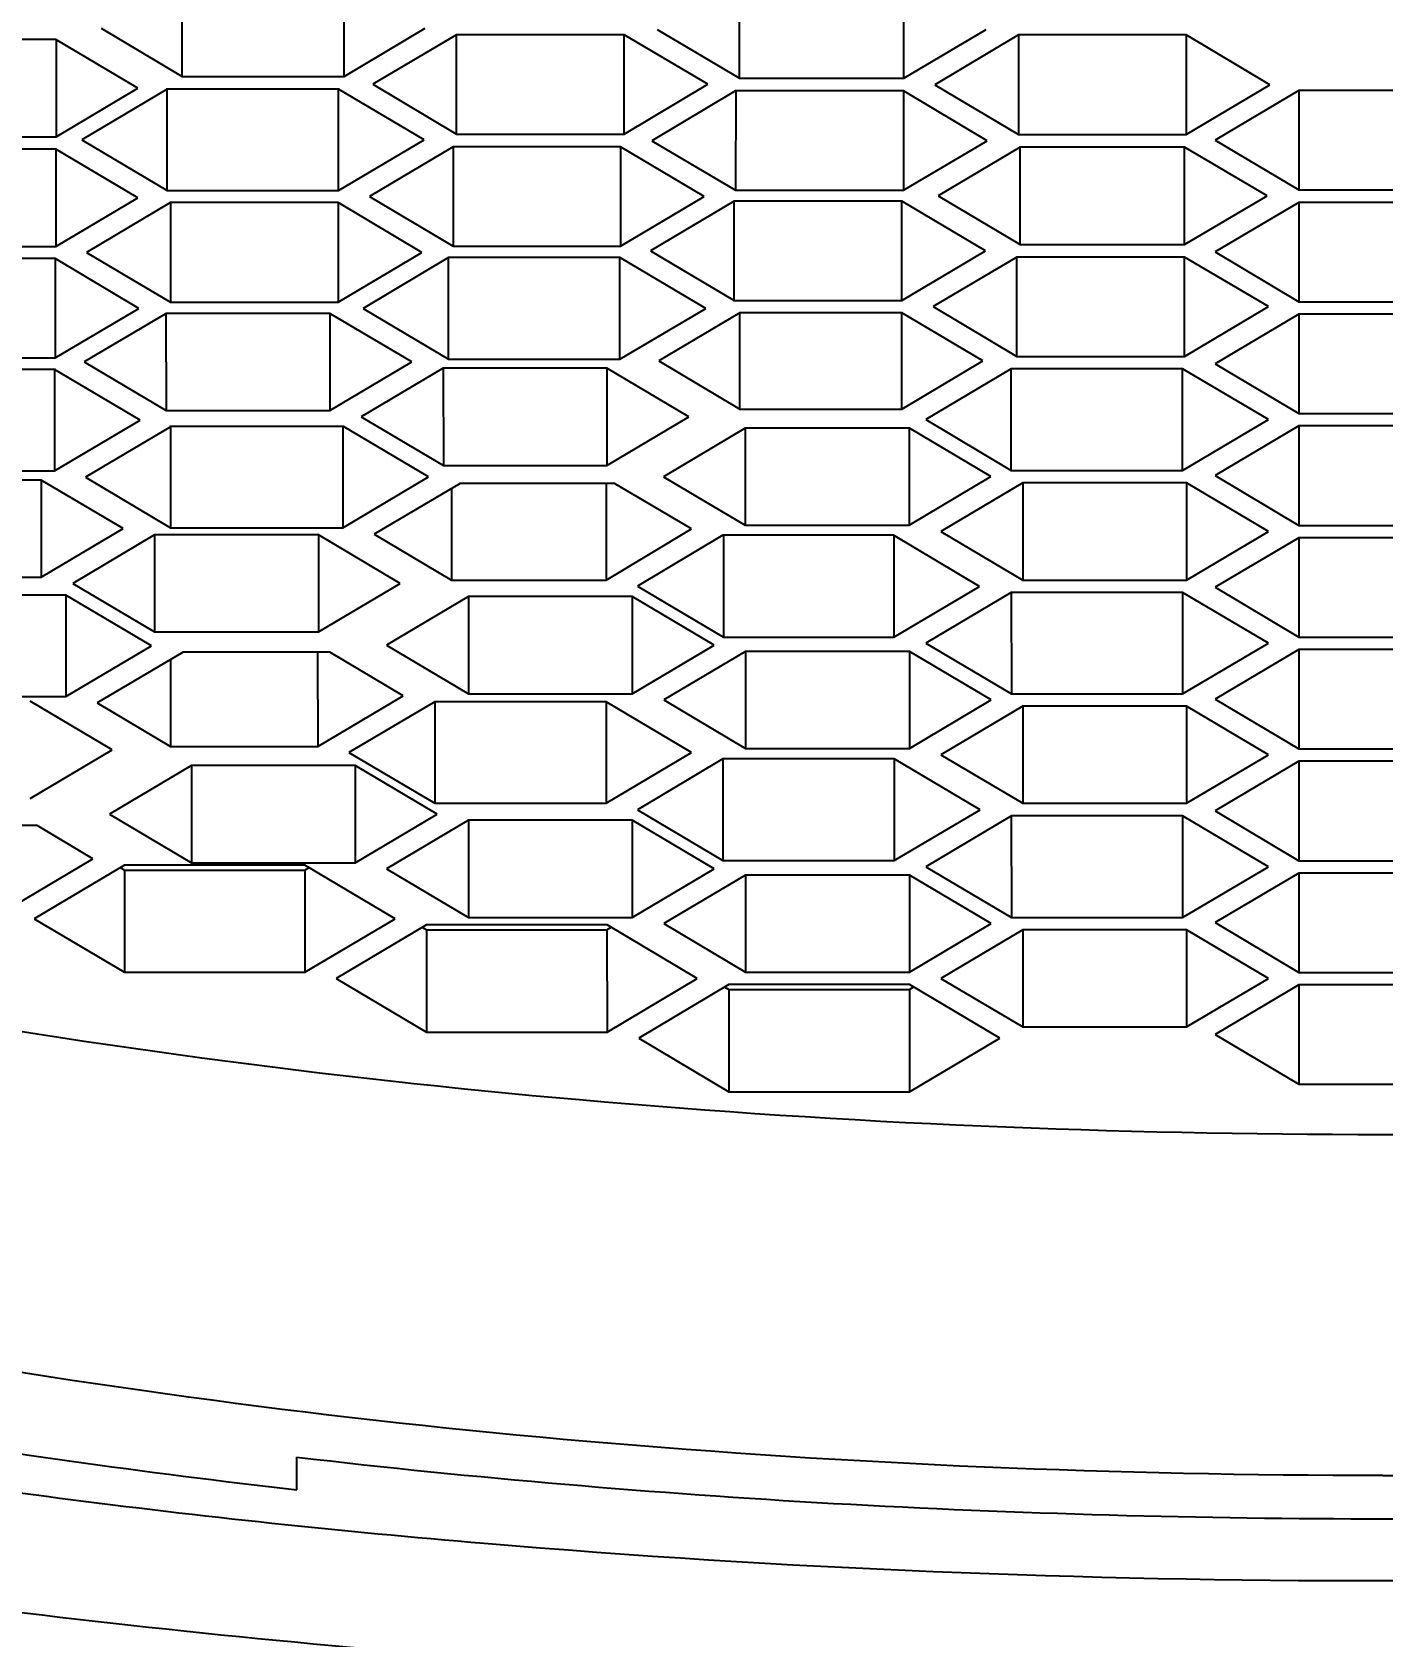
# Model space of a CAD drawing. Header units: millimetres. Extents: x 3495 to 4455, y 26793 to 27144.
# Drawn here: x 4349.361 to 4353.075, y 27038.326 to 27042.739 of the extents above; entities that cross this region are included whole.
import ezdxf

# ---------------------------------------------------------------- set-up
doc = ezdxf.new("R2010")
doc.units = ezdxf.units.MM
doc.styles.get("Standard").update_dxf_attribs({"font": ''})
doc.styles.get('Standard').set_extended_font_data('SimSun')
doc.dimstyles.new('副本 ISO-25-2bei', dxfattribs={"dimscale": 1.7, "dimtxt": 5, "dimasz": 5, "dimexe": 0.5, "dimexo": 0.625, "dimgap": 1, "dimtad": 1, "dimlfac": 0.0393, "dimdsep": 46, "dimtxsty": 'Standard', "dimcen": 2.5, "dimclrd": 1, "dimclre": 1, "dimclrt": 3, "dimadec": 0, "dimazin": 0, "dimtfac": 1, "dimtmove": 0, "dimatfit": 3, "dimfxl": 0, "dimarcsym": 0})

# ---------------------------------------------------------------- blocks, each defined once
blk = doc.blocks.new('*D14')
at = {"color": 1, "lineweight": -2, "transparency": 16777216}
for p, q in [((4281.5954, 27007.2561), (4281.5954, 27133.5514)), ((4424.555, 27007.2563), (4424.555, 27133.5514)), ((4290.0954, 27132.7014), (4416.055, 27132.7014))]:
    blk.add_line(p, q, dxfattribs=at)
at = {"color": 1, "transparency": 16777216}
for points in [[(4290.0954, 27134.118), (4290.0954, 27131.2847), (4281.5954, 27132.7014)], [(4416.055, 27134.118), (4416.055, 27131.2847), (4424.555, 27132.7014)]]:
    blk.add_solid(points, dxfattribs=at)
at = {"layer": 'Defpoints', "color": 0, "transparency": 16777216}
for p in [(4424.555, 27132.7014), (4281.5954, 27006.1936), (4424.555, 27006.1938)]:
    blk.add_point(p, dxfattribs=at)
at = {"color": 3, "transparency": 16777216, "insert": (4353.0752, 27138.6514), "char_height": 8.5, "attachment_point": 5}
blk.add_mtext('5.62', dxfattribs=at)

msp = doc.modelspace()

# ---------------------------------------------------------------- linework, layer by layer
for points, knots in [([(4353.0752, 27038.4793), (4352.2501, 27038.4793), (4351.4259, 27038.5125), (4350.6041, 27038.5823), (4350.6041, 27038.5823), (4349.8239, 27038.6479), (4349.047, 27038.7468), (4348.2776, 27038.8856), (4348.2776, 27038.8856), (4347.9211, 27038.9504), (4347.5655, 27039.0235), (4347.2124, 27039.1074), (4347.2124, 27039.1074), (4346.8833, 27039.1855), (4346.5568, 27039.2728), (4346.2336, 27039.3716), (4346.2336, 27039.3716), (4345.9369, 27039.4614), (4345.6436, 27039.5619), (4345.3553, 27039.6741), (4345.3553, 27039.6741), (4345.0952, 27039.7755), (4344.8401, 27039.886), (4344.5909, 27040.0106), (4344.5909, 27040.0106), (4344.3707, 27040.1211), (4344.1563, 27040.2416), (4343.9511, 27040.377), (4343.9511, 27040.377), (4343.7741, 27040.4942), (4343.6029, 27040.623), (4343.4467, 27040.7667), (4343.4467, 27040.7667), (4343.3121, 27040.8905), (4343.1875, 27041.0251), (4343.0828, 27041.1747), (4343.0828, 27041.1747), (4342.993, 27041.3043), (4342.9174, 27041.4447), (4342.8676, 27041.5943), (4342.8676, 27041.5943), (4342.8443, 27041.6641), (4342.8269, 27041.7347), (4342.8152, 27041.807), (4342.8152, 27041.807), (4342.8044, 27041.8776), (4342.8003, 27041.9491), (4342.8019, 27042.0206), (4342.8019, 27042.0206), (4342.8036, 27042.092), (4342.8119, 27042.1635), (4342.826, 27042.2333), (4342.826, 27042.2333), (4342.8402, 27042.3056), (4342.8609, 27042.377), (4342.8875, 27042.446), (4342.8875, 27042.446), (4342.9449, 27042.5955), (4343.0271, 27042.736), (4343.1235, 27042.8648), (4343.1235, 27042.8648), (4343.2357, 27043.0135), (4343.3661, 27043.1481), (4343.5057, 27043.2702)], [0, 0, 0, 0, 0.0625, 0.0625, 0.0625, 0.0625, 0.125, 0.125, 0.125, 0.125, 0.1875, 0.1875, 0.1875, 0.1875, 0.25, 0.25, 0.25, 0.25, 0.3125, 0.3125, 0.3125, 0.3125, 0.375, 0.375, 0.375, 0.375, 0.4375, 0.4375, 0.4375, 0.4375, 0.5, 0.5, 0.5, 0.5, 0.5625, 0.5625, 0.5625, 0.5625, 0.625, 0.625, 0.625, 0.625, 0.6875, 0.6875, 0.6875, 0.6875, 0.75, 0.75, 0.75, 0.75, 0.8125, 0.8125, 0.8125, 0.8125, 0.875, 0.875, 0.875, 0.875, 0.9375, 0.9375, 0.9375, 0.9375, 1, 1, 1, 1]), ([(4362.6438, 27043.2702), (4362.7834, 27043.1481), (4362.9147, 27043.0135), (4363.026, 27042.8648), (4363.026, 27042.8648), (4363.1224, 27042.736), (4363.2055, 27042.5955), (4363.262, 27042.446), (4363.262, 27042.446), (4363.2886, 27042.377), (4363.3094, 27042.3056), (4363.3243, 27042.2333), (4363.3243, 27042.2333), (4363.3385, 27042.1635), (4363.3468, 27042.092), (4363.3484, 27042.0206), (4363.3484, 27042.0206), (4363.3501, 27041.9491), (4363.3451, 27041.8776), (4363.3343, 27041.807), (4363.3343, 27041.807), (4363.3235, 27041.7347), (4363.3052, 27041.6641), (4363.2828, 27041.5943), (4363.2828, 27041.5943), (4363.2329, 27041.4447), (4363.1573, 27041.3043), (4363.0668, 27041.1747), (4363.0668, 27041.1747), (4362.9621, 27041.0251), (4362.8374, 27040.8905), (4362.7037, 27040.7667), (4362.7037, 27040.7667), (4362.5466, 27040.623), (4362.3763, 27040.4942), (4362.1985, 27040.377), (4362.1985, 27040.377), (4361.9932, 27040.2416), (4361.7789, 27040.1211), (4361.5587, 27040.0106), (4361.5587, 27040.0106), (4361.3102, 27039.886), (4361.0543, 27039.7755), (4360.7942, 27039.6741), (4360.7942, 27039.6741), (4360.5059, 27039.5619), (4360.2126, 27039.4614), (4359.9168, 27039.3716), (4359.9168, 27039.3716), (4359.5928, 27039.2728), (4359.2662, 27039.1855), (4358.9372, 27039.1074), (4358.9372, 27039.1074), (4358.5849, 27039.0235), (4358.2293, 27038.9504), (4357.872, 27038.8856), (4357.872, 27038.8856), (4357.1026, 27038.7468), (4356.3257, 27038.6479), (4355.5463, 27038.5823), (4355.5463, 27038.5823), (4354.7245, 27038.5125), (4353.8994, 27038.4793), (4353.0752, 27038.4793)], [0, 0, 0, 0, 0.0625, 0.0625, 0.0625, 0.0625, 0.125, 0.125, 0.125, 0.125, 0.1875, 0.1875, 0.1875, 0.1875, 0.25, 0.25, 0.25, 0.25, 0.3125, 0.3125, 0.3125, 0.3125, 0.375, 0.375, 0.375, 0.375, 0.4375, 0.4375, 0.4375, 0.4375, 0.5, 0.5, 0.5, 0.5, 0.5625, 0.5625, 0.5625, 0.5625, 0.625, 0.625, 0.625, 0.625, 0.6875, 0.6875, 0.6875, 0.6875, 0.75, 0.75, 0.75, 0.75, 0.8125, 0.8125, 0.8125, 0.8125, 0.875, 0.875, 0.875, 0.875, 0.9375, 0.9375, 0.9375, 0.9375, 1, 1, 1, 1]), ([(4342.6698, 27040.6014), (4342.8925, 27040.4069), (4343.1385, 27040.2374), (4343.3935, 27040.0862), (4343.3935, 27040.0862), (4343.6952, 27039.9067), (4344.0109, 27039.7522), (4344.3333, 27039.6134), (4344.3333, 27039.6134), (4344.7047, 27039.4539), (4345.0844, 27039.3168), (4345.4691, 27039.1938), (4345.4691, 27039.1938), (4345.8995, 27039.0576), (4346.3358, 27038.9404), (4346.7753, 27038.8374), (4346.7753, 27038.8374), (4347.2539, 27038.7252), (4347.7375, 27038.6313), (4348.2227, 27038.5515), (4348.2227, 27038.5515), (4348.7387, 27038.466), (4349.258, 27038.397), (4349.7782, 27038.3422), (4349.7782, 27038.3422), (4350.3199, 27038.2848), (4350.8633, 27038.2433), (4351.4076, 27038.215), (4351.4076, 27038.215), (4351.9634, 27038.186), (4352.5193, 27038.1718), (4353.0752, 27038.1718), (4353.0752, 27038.1718), (4353.6311, 27038.1718), (4354.1869, 27038.186), (4354.742, 27038.215), (4354.742, 27038.215), (4355.2862, 27038.2433), (4355.8296, 27038.2848), (4356.3714, 27038.3422), (4356.3714, 27038.3422), (4356.8923, 27038.397), (4357.4108, 27038.466), (4357.9276, 27038.5515), (4357.9276, 27038.5515), (4358.4129, 27038.6313), (4358.8956, 27038.7252), (4359.3742, 27038.8374), (4359.3742, 27038.8374), (4359.8138, 27038.9404), (4360.25, 27039.0576), (4360.6804, 27039.1938), (4360.6804, 27039.1938), (4361.0651, 27039.3168), (4361.4457, 27039.4539), (4361.8163, 27039.6134), (4361.8163, 27039.6134), (4362.1386, 27039.7522), (4362.4544, 27039.9067), (4362.7568, 27040.0862), (4362.7568, 27040.0862), (4363.0119, 27040.2374), (4363.257, 27040.4069), (4363.4797, 27040.6014)], [0, 0, 0, 0, 0.0625, 0.0625, 0.0625, 0.0625, 0.125, 0.125, 0.125, 0.125, 0.1875, 0.1875, 0.1875, 0.1875, 0.25, 0.25, 0.25, 0.25, 0.3125, 0.3125, 0.3125, 0.3125, 0.375, 0.375, 0.375, 0.375, 0.4375, 0.4375, 0.4375, 0.4375, 0.5, 0.5, 0.5, 0.5, 0.5625, 0.5625, 0.5625, 0.5625, 0.625, 0.625, 0.625, 0.625, 0.6875, 0.6875, 0.6875, 0.6875, 0.75, 0.75, 0.75, 0.75, 0.8125, 0.8125, 0.8125, 0.8125, 0.875, 0.875, 0.875, 0.875, 0.9375, 0.9375, 0.9375, 0.9375, 1, 1, 1, 1]), ([(4353.0752, 27039.7065), (4352.3382, 27039.7065), (4351.6003, 27039.7372), (4350.8658, 27039.8021), (4350.8658, 27039.8021), (4350.172, 27039.8635), (4349.4799, 27039.9541), (4348.7961, 27040.0829)], [0, 0, 0, 0, 0.5, 0.5, 0.5, 0.5, 1, 1, 1, 1]), ([(4357.366, 27040.0854), (4356.6805, 27039.9558), (4355.9867, 27039.8644), (4355.2904, 27039.8029), (4355.2904, 27039.8029), (4354.5542, 27039.7381), (4353.8139, 27039.7065), (4353.0752, 27039.7065)], [0, 0, 0, 0, 0.5, 0.5, 0.5, 0.5, 1, 1, 1, 1]), ([(4353.0752, 27038.7692), (4352.3448, 27038.7692), (4351.6136, 27038.8), (4350.8858, 27038.8631), (4350.8858, 27038.8631), (4350.197, 27038.923), (4349.5115, 27039.0127), (4348.8318, 27039.139)], [0, 0, 0, 0, 0.5, 0.5, 0.5, 0.5, 1, 1, 1, 1]), ([(4353.0752, 27038.7692), (4353.8072, 27038.7692), (4354.5401, 27038.8), (4355.2704, 27038.864), (4355.2704, 27038.864), (4355.9609, 27038.9238), (4356.6489, 27039.0135), (4357.3294, 27039.1407)], [0, 0, 0, 0, 0.5, 0.5, 0.5, 0.5, 1, 1, 1, 1]), ([(4350.0889, 27038.8199), (4350.5792, 27038.7626), (4351.0719, 27038.7211), (4351.5646, 27038.6928), (4351.5646, 27038.6928), (4352.0698, 27038.6646), (4352.5758, 27038.6504), (4353.0818, 27038.6504), (4353.0818, 27038.6504), (4353.5879, 27038.6504), (4354.093, 27038.6646), (4354.5982, 27038.6936), (4354.5982, 27038.6936), (4355.091, 27038.7219), (4355.5837, 27038.7643), (4356.0739, 27038.8216)], [0, 0, 0, 0, 0.25, 0.25, 0.25, 0.25, 0.5, 0.5, 0.5, 0.5, 0.75, 0.75, 0.75, 0.75, 1, 1, 1, 1])]:
    msp.add_open_spline(points, degree=3, knots=knots)
for points in [[(4349.7732, 27042.6171), (4349.7732, 27042.6171), (4349.7732, 27042.8805), (4349.7732, 27042.8805)], [(4350.2186, 27042.6171), (4350.2186, 27042.6171), (4350.2186, 27042.8805), (4350.2186, 27042.8805)], [(4351.3062, 27042.6122), (4351.3062, 27042.6122), (4351.3062, 27042.8805), (4351.3062, 27042.8805)], [(4351.7582, 27042.6122), (4351.7582, 27042.6122), (4351.7582, 27042.8805), (4351.7582, 27042.8805)], [(4349.5505, 27042.7493), (4349.5505, 27042.7493), (4349.7732, 27042.6171), (4349.7732, 27042.6171)], [(4350.2186, 27042.6171), (4350.2186, 27042.6171), (4350.4412, 27042.7493), (4350.4412, 27042.7493)], [(4351.0794, 27042.7459), (4351.0794, 27042.7459), (4351.3062, 27042.6122), (4351.3062, 27042.6122)], [(4351.7582, 27042.6122), (4351.7582, 27042.6122), (4351.9842, 27042.7459), (4351.9842, 27042.7459)], [(4349.4259, 27042.7185), (4349.4259, 27042.7185), (4348.9755, 27042.7185), (4348.9755, 27042.7185)], [(4349.651, 27042.5847), (4349.651, 27042.5847), (4349.4259, 27042.7185), (4349.4259, 27042.7185)], [(4349.4267, 27042.7185), (4349.4267, 27042.7185), (4349.4267, 27042.451), (4349.4267, 27042.451)], [(4350.5276, 27042.7318), (4350.5276, 27042.7318), (4350.2975, 27042.5955), (4350.2975, 27042.5955)], [(4350.5276, 27042.4584), (4350.5276, 27042.4584), (4350.5276, 27042.7318), (4350.5276, 27042.7318)], [(4350.9888, 27042.7318), (4350.9888, 27042.7318), (4350.5276, 27042.7318), (4350.5276, 27042.7318)], [(4350.9888, 27042.4584), (4350.9888, 27042.4584), (4350.9888, 27042.7318), (4350.9888, 27042.7318)], [(4351.219, 27042.5955), (4351.219, 27042.5955), (4350.9888, 27042.7318), (4350.9888, 27042.7318)], [(4352.0731, 27042.731), (4352.0731, 27042.731), (4351.843, 27042.5939), (4351.843, 27042.5939)], [(4352.0731, 27042.731), (4352.0731, 27042.731), (4352.0731, 27042.4576), (4352.0731, 27042.4576)], [(4352.5343, 27042.731), (4352.5343, 27042.731), (4352.0731, 27042.731), (4352.0731, 27042.731)], [(4352.5343, 27042.731), (4352.5343, 27042.731), (4352.5343, 27042.4576), (4352.5343, 27042.4576)], [(4352.7644, 27042.5939), (4352.7644, 27042.5939), (4352.5343, 27042.731), (4352.5343, 27042.731)], [(4349.7732, 27042.6171), (4349.7732, 27042.6171), (4350.2186, 27042.6171), (4350.2186, 27042.6171)], [(4351.3062, 27042.6122), (4351.3062, 27042.6122), (4351.7582, 27042.6122), (4351.7582, 27042.6122)], [(4349.4267, 27042.451), (4349.4267, 27042.451), (4349.651, 27042.5847), (4349.651, 27042.5847)], [(4349.7325, 27042.5822), (4349.7325, 27042.5822), (4349.4973, 27042.4427), (4349.4973, 27042.4427)], [(4349.7325, 27042.3031), (4349.7325, 27042.3031), (4349.7325, 27042.5847), (4349.7325, 27042.5847)], [(4350.2036, 27042.5822), (4350.2036, 27042.5822), (4349.7325, 27042.5822), (4349.7325, 27042.5822)], [(4350.2036, 27042.3031), (4350.2036, 27042.3031), (4350.2036, 27042.5847), (4350.2036, 27042.5847)], [(4350.4387, 27042.4427), (4350.4387, 27042.4427), (4350.2036, 27042.5822), (4350.2036, 27042.5822)], [(4350.2975, 27042.5955), (4350.2975, 27042.5955), (4350.5276, 27042.4584), (4350.5276, 27042.4584)], [(4350.9888, 27042.4584), (4350.9888, 27042.4584), (4351.219, 27042.5955), (4351.219, 27042.5955)], [(4351.2954, 27042.5773), (4351.2954, 27042.5773), (4351.0652, 27042.4402), (4351.0652, 27042.4402)], [(4351.2962, 27042.5773), (4351.2962, 27042.5773), (4351.2954, 27042.3039), (4351.2954, 27042.3039)], [(4351.7566, 27042.5773), (4351.7566, 27042.5773), (4351.2954, 27042.5773), (4351.2954, 27042.5773)], [(4351.7566, 27042.5773), (4351.7566, 27042.5773), (4351.7566, 27042.3039), (4351.7566, 27042.3039)], [(4351.9867, 27042.4402), (4351.9867, 27042.4402), (4351.7566, 27042.5773), (4351.7566, 27042.5773)], [(4351.843, 27042.5939), (4351.843, 27042.5939), (4352.0731, 27042.4576), (4352.0731, 27042.4576)], [(4352.5343, 27042.4576), (4352.5343, 27042.4576), (4352.7644, 27042.5939), (4352.7644, 27042.5939)], [(4352.8442, 27042.5781), (4352.8442, 27042.5781), (4352.614, 27042.4418), (4352.614, 27042.4418)], [(4352.8442, 27042.5781), (4352.8442, 27042.5781), (4352.8442, 27042.3047), (4352.8442, 27042.3047)], [(4353.3053, 27042.5781), (4353.3053, 27042.5781), (4352.8442, 27042.5781), (4352.8442, 27042.5781)], [(4348.9764, 27042.451), (4348.9764, 27042.451), (4349.4267, 27042.451), (4349.4267, 27042.451)], [(4349.4973, 27042.4427), (4349.4973, 27042.4427), (4349.7325, 27042.3031), (4349.7325, 27042.3031)], [(4350.2036, 27042.3031), (4350.2036, 27042.3031), (4350.4387, 27042.4427), (4350.4387, 27042.4427)], [(4350.5276, 27042.4584), (4350.5276, 27042.4584), (4350.9888, 27042.4584), (4350.9888, 27042.4584)], [(4351.0652, 27042.4402), (4351.0652, 27042.4402), (4351.2954, 27042.3039), (4351.2954, 27042.3039)], [(4351.7566, 27042.3039), (4351.7566, 27042.3039), (4351.9867, 27042.4402), (4351.9867, 27042.4402)], [(4352.0731, 27042.4576), (4352.0731, 27042.4576), (4352.5343, 27042.4576), (4352.5343, 27042.4576)], [(4352.614, 27042.4418), (4352.614, 27042.4418), (4352.8442, 27042.3047), (4352.8442, 27042.3047)], [(4349.4259, 27042.4169), (4349.4259, 27042.4169), (4348.9755, 27042.4169), (4348.9755, 27042.4169)], [(4349.4259, 27042.4169), (4349.4259, 27042.4169), (4349.4259, 27042.1493), (4349.4259, 27042.1493)], [(4349.651, 27042.2831), (4349.651, 27042.2831), (4349.4259, 27042.4169), (4349.4259, 27042.4169)], [(4350.5185, 27042.4235), (4350.5185, 27042.4235), (4350.2883, 27042.2864), (4350.2883, 27042.2864)], [(4350.5185, 27042.4235), (4350.5185, 27042.4235), (4350.5185, 27042.1502), (4350.5185, 27042.1502)], [(4350.9788, 27042.4235), (4350.9788, 27042.4235), (4350.5185, 27042.4235), (4350.5185, 27042.4235)], [(4350.9788, 27042.4235), (4350.9788, 27042.4235), (4350.9788, 27042.1502), (4350.9788, 27042.1502)], [(4351.209, 27042.2864), (4351.209, 27042.2864), (4350.9788, 27042.4235), (4350.9788, 27042.4235)], [(4352.0781, 27042.4227), (4352.0781, 27042.4227), (4351.8521, 27042.2889), (4351.8521, 27042.2889)], [(4352.0781, 27042.1543), (4352.0781, 27042.1543), (4352.0781, 27042.4227), (4352.0781, 27042.4227)], [(4352.5301, 27042.4227), (4352.5301, 27042.4227), (4352.0781, 27042.4227), (4352.0781, 27042.4227)], [(4352.5301, 27042.1543), (4352.5301, 27042.1543), (4352.5301, 27042.4227), (4352.5301, 27042.4227)], [(4352.757, 27042.2889), (4352.757, 27042.2889), (4352.5301, 27042.4227), (4352.5301, 27042.4227)], [(4349.7325, 27042.3031), (4349.7325, 27042.3031), (4350.2036, 27042.3031), (4350.2036, 27042.3031)], [(4351.2954, 27042.3039), (4351.2954, 27042.3039), (4351.7566, 27042.3039), (4351.7566, 27042.3039)], [(4352.8442, 27042.3047), (4352.8442, 27042.3047), (4353.3053, 27042.3047), (4353.3053, 27042.3047)], [(4349.4259, 27042.1493), (4349.4259, 27042.1493), (4349.651, 27042.2831), (4349.651, 27042.2831)], [(4349.7408, 27042.2698), (4349.7408, 27042.2698), (4349.5106, 27042.1327), (4349.5106, 27042.1327)], [(4349.7408, 27042.2698), (4349.7408, 27042.2698), (4349.7408, 27041.9965), (4349.7408, 27041.9965)], [(4350.2019, 27042.2698), (4350.2019, 27042.2698), (4349.7408, 27042.2698), (4349.7408, 27042.2698)], [(4350.2019, 27042.2698), (4350.2019, 27042.2698), (4350.2019, 27041.9965), (4350.2019, 27041.9965)], [(4350.4321, 27042.1327), (4350.4321, 27042.1327), (4350.2019, 27042.2698), (4350.2019, 27042.2698)], [(4350.2883, 27042.2864), (4350.2883, 27042.2864), (4350.5185, 27042.1502), (4350.5185, 27042.1502)], [(4350.9788, 27042.1502), (4350.9788, 27042.1502), (4351.209, 27042.2864), (4351.209, 27042.2864)], [(4351.2912, 27042.274), (4351.2912, 27042.274), (4351.0611, 27042.1377), (4351.0611, 27042.1377)], [(4351.2912, 27042.0006), (4351.2912, 27042.0006), (4351.2912, 27042.274), (4351.2912, 27042.274)], [(4351.7524, 27042.274), (4351.7524, 27042.274), (4351.2912, 27042.274), (4351.2912, 27042.274)], [(4351.7524, 27042.0006), (4351.7524, 27042.0006), (4351.7524, 27042.274), (4351.7524, 27042.274)], [(4351.9826, 27042.1377), (4351.9826, 27042.1377), (4351.7524, 27042.274), (4351.7524, 27042.274)], [(4351.8521, 27042.2889), (4351.8521, 27042.2889), (4352.0781, 27042.1543), (4352.0781, 27042.1543)], [(4352.5301, 27042.1543), (4352.5301, 27042.1543), (4352.757, 27042.2889), (4352.757, 27042.2889)], [(4352.8442, 27042.2707), (4352.8442, 27042.2707), (4352.614, 27042.1344), (4352.614, 27042.1344)], [(4352.8442, 27042.2707), (4352.8442, 27042.2707), (4352.8442, 27041.9973), (4352.8442, 27041.9973)], [(4353.3053, 27042.2707), (4353.3053, 27042.2707), (4352.8442, 27042.2707), (4352.8442, 27042.2707)], [(4348.9755, 27042.1493), (4348.9755, 27042.1493), (4349.4259, 27042.1493), (4349.4259, 27042.1493)], [(4349.5106, 27042.1327), (4349.5106, 27042.1327), (4349.7408, 27041.9965), (4349.7408, 27041.9965)], [(4350.2019, 27041.9965), (4350.2019, 27041.9965), (4350.4321, 27042.1327), (4350.4321, 27042.1327)], [(4350.5185, 27042.1502), (4350.5185, 27042.1502), (4350.9788, 27042.1502), (4350.9788, 27042.1502)], [(4351.0611, 27042.1377), (4351.0611, 27042.1377), (4351.2912, 27042.0006), (4351.2912, 27042.0006)], [(4351.7524, 27042.0006), (4351.7524, 27042.0006), (4351.9826, 27042.1377), (4351.9826, 27042.1377)], [(4352.0781, 27042.1543), (4352.0781, 27042.1543), (4352.5301, 27042.1543), (4352.5301, 27042.1543)], [(4352.614, 27042.1344), (4352.614, 27042.1344), (4352.8442, 27041.9973), (4352.8442, 27041.9973)], [(4349.4242, 27042.1161), (4349.4242, 27042.1161), (4348.9639, 27042.1161), (4348.9639, 27042.1161)], [(4349.4242, 27042.1161), (4349.4242, 27042.1161), (4349.4242, 27041.8427), (4349.4242, 27041.8427)], [(4349.6544, 27041.979), (4349.6544, 27041.979), (4349.4242, 27042.1161), (4349.4242, 27042.1161)], [(4350.506, 27042.1186), (4350.506, 27042.1186), (4350.2709, 27041.979), (4350.2709, 27041.979)], [(4350.506, 27041.8394), (4350.506, 27041.8394), (4350.506, 27042.1211), (4350.506, 27042.1211)], [(4350.9772, 27042.1186), (4350.9772, 27042.1186), (4350.506, 27042.1186), (4350.506, 27042.1186)], [(4350.9772, 27041.8394), (4350.9772, 27041.8394), (4350.9772, 27042.1211), (4350.9772, 27042.1211)], [(4351.2131, 27041.979), (4351.2131, 27041.979), (4350.9772, 27042.1186), (4350.9772, 27042.1186)], [(4352.069, 27042.1203), (4352.069, 27042.1203), (4351.8388, 27041.984), (4351.8388, 27041.984)], [(4352.069, 27041.8469), (4352.069, 27041.8469), (4352.069, 27042.1203), (4352.069, 27042.1203)], [(4352.5293, 27042.1203), (4352.5293, 27042.1203), (4352.069, 27042.1203), (4352.069, 27042.1203)], [(4352.5293, 27041.8469), (4352.5293, 27041.8469), (4352.5293, 27042.1203), (4352.5293, 27042.1203)], [(4352.7603, 27041.984), (4352.7603, 27041.984), (4352.5293, 27042.1203), (4352.5293, 27042.1203)], [(4349.7408, 27041.9965), (4349.7408, 27041.9965), (4350.2019, 27041.9965), (4350.2019, 27041.9965)], [(4351.2912, 27042.0006), (4351.2912, 27042.0006), (4351.7524, 27042.0006), (4351.7524, 27042.0006)], [(4352.8442, 27041.9973), (4352.8442, 27041.9973), (4353.3053, 27041.9973), (4353.3053, 27041.9973)], [(4349.4242, 27041.8427), (4349.4242, 27041.8427), (4349.6544, 27041.979), (4349.6544, 27041.979)], [(4349.7292, 27041.9649), (4349.7292, 27041.9649), (4349.504, 27041.8319), (4349.504, 27041.8319)], [(4349.7283, 27041.9649), (4349.7283, 27041.9649), (4349.7292, 27041.6982), (4349.7292, 27041.6982)], [(4350.1795, 27041.9649), (4350.1795, 27041.9649), (4349.7292, 27041.9649), (4349.7292, 27041.9649)], [(4350.1795, 27041.9649), (4350.1795, 27041.9649), (4350.1795, 27041.6982), (4350.1795, 27041.6982)], [(4350.4047, 27041.8319), (4350.4047, 27041.8319), (4350.1795, 27041.9649), (4350.1795, 27041.9649)], [(4350.2709, 27041.979), (4350.2709, 27041.979), (4350.506, 27041.8394), (4350.506, 27041.8394)], [(4350.9772, 27041.8394), (4350.9772, 27041.8394), (4351.2131, 27041.979), (4351.2131, 27041.979)], [(4351.307, 27041.9665), (4351.307, 27041.9665), (4351.0844, 27041.8344), (4351.0844, 27041.8344)], [(4351.307, 27041.7023), (4351.307, 27041.7023), (4351.307, 27041.9665), (4351.307, 27041.9665)], [(4351.7524, 27041.9665), (4351.7524, 27041.9665), (4351.307, 27041.9665), (4351.307, 27041.9665)], [(4351.7524, 27041.7023), (4351.7524, 27041.7023), (4351.7524, 27041.9665), (4351.7524, 27041.9665)], [(4351.9751, 27041.8344), (4351.9751, 27041.8344), (4351.7524, 27041.9665), (4351.7524, 27041.9665)], [(4351.8388, 27041.984), (4351.8388, 27041.984), (4352.069, 27041.8469), (4352.069, 27041.8469)], [(4352.5293, 27041.8469), (4352.5293, 27041.8469), (4352.7603, 27041.984), (4352.7603, 27041.984)], [(4352.8442, 27041.9632), (4352.8442, 27041.9632), (4352.614, 27041.827), (4352.614, 27041.827)], [(4352.8442, 27041.9632), (4352.8442, 27041.9632), (4352.8442, 27041.6899), (4352.8442, 27041.6899)], [(4353.3053, 27041.9632), (4353.3053, 27041.9632), (4352.8442, 27041.9632), (4352.8442, 27041.9632)], [(4348.9639, 27041.8427), (4348.9639, 27041.8427), (4349.4242, 27041.8427), (4349.4242, 27041.8427)], [(4349.4226, 27041.8137), (4349.4226, 27041.8137), (4349.4226, 27041.532), (4349.4226, 27041.532)], [(4349.504, 27041.8319), (4349.504, 27041.8319), (4349.7292, 27041.6982), (4349.7292, 27041.6982)], [(4350.1795, 27041.6982), (4350.1795, 27041.6982), (4350.4047, 27041.8319), (4350.4047, 27041.8319)], [(4350.4911, 27041.8145), (4350.4911, 27041.8145), (4350.2659, 27041.6807), (4350.2659, 27041.6807)], [(4350.4911, 27041.8145), (4350.4911, 27041.8145), (4350.4919, 27041.5469), (4350.4919, 27041.5469)], [(4350.9414, 27041.8145), (4350.9414, 27041.8145), (4350.4911, 27041.8145), (4350.4911, 27041.8145)], [(4350.506, 27041.8394), (4350.506, 27041.8394), (4350.9772, 27041.8394), (4350.9772, 27041.8394)], [(4350.9414, 27041.8145), (4350.9414, 27041.8145), (4350.9414, 27041.5469), (4350.9414, 27041.5469)], [(4351.1666, 27041.6807), (4351.1666, 27041.6807), (4350.9414, 27041.8145), (4350.9414, 27041.8145)], [(4351.0844, 27041.8344), (4351.0844, 27041.8344), (4351.307, 27041.7023), (4351.307, 27041.7023)], [(4351.7524, 27041.7023), (4351.7524, 27041.7023), (4351.9751, 27041.8344), (4351.9751, 27041.8344)], [(4352.0532, 27041.8128), (4352.0532, 27041.8128), (4351.818, 27041.6732), (4351.818, 27041.6732)], [(4352.0532, 27041.5336), (4352.0532, 27041.5336), (4352.0532, 27041.8145), (4352.0532, 27041.8145)], [(4352.5243, 27041.8128), (4352.5243, 27041.8128), (4352.0532, 27041.8128), (4352.0532, 27041.8128)], [(4352.069, 27041.8469), (4352.069, 27041.8469), (4352.5293, 27041.8469), (4352.5293, 27041.8469)], [(4352.5243, 27041.5336), (4352.5243, 27041.5336), (4352.5243, 27041.8145), (4352.5243, 27041.8145)], [(4352.7603, 27041.6732), (4352.7603, 27041.6732), (4352.5243, 27041.8128), (4352.5243, 27041.8128)], [(4352.614, 27041.827), (4352.614, 27041.827), (4352.8442, 27041.6899), (4352.8442, 27041.6899)], [(4349.4226, 27041.8112), (4349.4226, 27041.8112), (4348.9514, 27041.8112), (4348.9514, 27041.8112)], [(4349.6577, 27041.6716), (4349.6577, 27041.6716), (4349.4226, 27041.8112), (4349.4226, 27041.8112)], [(4349.7292, 27041.6982), (4349.7292, 27041.6982), (4350.1795, 27041.6982), (4350.1795, 27041.6982)], [(4350.2659, 27041.6807), (4350.2659, 27041.6807), (4350.4919, 27041.5469), (4350.4919, 27041.5469)], [(4350.9414, 27041.5469), (4350.9414, 27041.5469), (4351.1666, 27041.6807), (4351.1666, 27041.6807)], [(4351.307, 27041.7023), (4351.307, 27041.7023), (4351.7524, 27041.7023), (4351.7524, 27041.7023)], [(4352.8442, 27041.6899), (4352.8442, 27041.6899), (4353.3053, 27041.6899), (4353.3053, 27041.6899)], [(4349.4226, 27041.532), (4349.4226, 27041.532), (4349.6577, 27041.6716), (4349.6577, 27041.6716)], [(4349.7433, 27041.6541), (4349.7433, 27041.6541), (4349.5073, 27041.5145), (4349.5073, 27041.5145)], [(4349.7416, 27041.6566), (4349.7416, 27041.6566), (4349.7416, 27041.3758), (4349.7416, 27041.3758)], [(4350.2169, 27041.6541), (4350.2169, 27041.6541), (4349.7433, 27041.6541), (4349.7433, 27041.6541)], [(4350.2152, 27041.6566), (4350.2152, 27041.6566), (4350.2152, 27041.3758), (4350.2152, 27041.3758)], [(4350.4512, 27041.5154), (4350.4512, 27041.5154), (4350.2169, 27041.6541), (4350.2169, 27041.6541)], [(4351.322, 27041.65), (4351.322, 27041.65), (4351.0968, 27041.5162), (4351.0968, 27041.5162)], [(4351.322, 27041.65), (4351.322, 27041.65), (4351.322, 27041.3833), (4351.322, 27041.3833)], [(4351.7732, 27041.65), (4351.7732, 27041.65), (4351.322, 27041.65), (4351.322, 27041.65)], [(4351.7723, 27041.65), (4351.7723, 27041.65), (4351.7723, 27041.3833), (4351.7723, 27041.3833)], [(4351.9975, 27041.517), (4351.9975, 27041.517), (4351.7732, 27041.65), (4351.7732, 27041.65)], [(4351.818, 27041.6732), (4351.818, 27041.6732), (4352.0532, 27041.5336), (4352.0532, 27041.5336)], [(4352.5243, 27041.5336), (4352.5243, 27041.5336), (4352.7603, 27041.6732), (4352.7603, 27041.6732)], [(4352.8442, 27041.6558), (4352.8442, 27041.6558), (4352.614, 27041.5195), (4352.614, 27041.5195)], [(4352.8442, 27041.6558), (4352.8442, 27041.6558), (4352.8442, 27041.3824), (4352.8442, 27041.3824)], [(4353.3053, 27041.6558), (4353.3053, 27041.6558), (4352.8442, 27041.6558), (4352.8442, 27041.6558)], [(4349.386, 27041.5071), (4349.386, 27041.5071), (4348.9356, 27041.5071), (4348.9356, 27041.5071)], [(4348.9514, 27041.532), (4348.9514, 27041.532), (4349.4226, 27041.532), (4349.4226, 27041.532)], [(4349.386, 27041.5071), (4349.386, 27041.5071), (4349.386, 27041.2403), (4349.386, 27041.2403)], [(4349.6112, 27041.3733), (4349.6112, 27041.3733), (4349.386, 27041.5071), (4349.386, 27041.5071)], [(4349.5073, 27041.5145), (4349.5073, 27041.5145), (4349.7416, 27041.3758), (4349.7416, 27041.3758)], [(4350.2152, 27041.3758), (4350.2152, 27041.3758), (4350.4512, 27041.5154), (4350.4512, 27041.5154)], [(4350.4919, 27041.5469), (4350.4919, 27041.5469), (4350.9414, 27041.5469), (4350.9414, 27041.5469)], [(4351.0968, 27041.5162), (4351.0968, 27041.5162), (4351.322, 27041.3833), (4351.322, 27041.3833)], [(4351.7723, 27041.3833), (4351.7723, 27041.3833), (4351.9975, 27041.517), (4351.9975, 27041.517)], [(4352.0532, 27041.5336), (4352.0532, 27041.5336), (4352.5243, 27041.5336), (4352.5243, 27041.5336)], [(4352.614, 27041.5195), (4352.614, 27041.5195), (4352.8442, 27041.3824), (4352.8442, 27041.3824)], [(4350.5376, 27041.4979), (4350.5376, 27041.4979), (4350.3016, 27041.3583), (4350.3016, 27041.3583)], [(4350.5144, 27041.4838), (4350.5144, 27041.4838), (4350.5144, 27041.232), (4350.5144, 27041.232)], [(4350.9622, 27041.4979), (4350.9622, 27041.4979), (4350.5376, 27041.4979), (4350.5376, 27041.4979)], [(4350.9389, 27041.4979), (4350.9389, 27041.4979), (4350.9389, 27041.232), (4350.9389, 27041.232)], [(4351.1741, 27041.3725), (4351.1741, 27041.3725), (4350.9622, 27041.4979), (4350.9622, 27041.4979)], [(4352.0848, 27041.4996), (4352.0848, 27041.4996), (4351.8596, 27041.3658), (4351.8596, 27041.3658)], [(4352.0848, 27041.4996), (4352.0848, 27041.4996), (4352.0848, 27041.232), (4352.0848, 27041.232)], [(4352.5351, 27041.4996), (4352.5351, 27041.4996), (4352.0848, 27041.4996), (4352.0848, 27041.4996)], [(4352.5351, 27041.4996), (4352.5351, 27041.4996), (4352.5351, 27041.232), (4352.5351, 27041.232)], [(4352.7603, 27041.3658), (4352.7603, 27041.3658), (4352.5351, 27041.4996), (4352.5351, 27041.4996)], [(4349.386, 27041.2403), (4349.386, 27041.2403), (4349.6112, 27041.3733), (4349.6112, 27041.3733)], [(4349.7416, 27041.3758), (4349.7416, 27041.3758), (4350.2152, 27041.3758), (4350.2152, 27041.3758)], [(4350.9389, 27041.232), (4350.9389, 27041.232), (4351.1741, 27041.3725), (4351.1741, 27041.3725)], [(4351.322, 27041.3833), (4351.322, 27041.3833), (4351.7723, 27041.3833), (4351.7723, 27041.3833)], [(4352.8442, 27041.3824), (4352.8442, 27041.3824), (4353.3053, 27041.3824), (4353.3053, 27041.3824)], [(4349.6976, 27041.3567), (4349.6976, 27041.3567), (4349.4724, 27041.2229), (4349.4724, 27041.2229)], [(4349.6976, 27041.3567), (4349.6976, 27041.3567), (4349.6976, 27041.0891), (4349.6976, 27041.0891)], [(4350.1479, 27041.3567), (4350.1479, 27041.3567), (4349.6976, 27041.3567), (4349.6976, 27041.3567)], [(4350.1479, 27041.3567), (4350.1479, 27041.3567), (4350.1479, 27041.0891), (4350.1479, 27041.0891)], [(4350.3731, 27041.2229), (4350.3731, 27041.2229), (4350.1479, 27041.3567), (4350.1479, 27041.3567)], [(4350.3016, 27041.3583), (4350.3016, 27041.3583), (4350.5144, 27041.232), (4350.5144, 27041.232)], [(4351.2605, 27041.355), (4351.2605, 27041.355), (4351.0254, 27041.2154), (4351.0254, 27041.2154)], [(4351.7291, 27041.355), (4351.7291, 27041.355), (4351.2605, 27041.355), (4351.2605, 27041.355)], [(4351.2622, 27041.3558), (4351.2622, 27041.3558), (4351.2622, 27041.075), (4351.2622, 27041.075)], [(4351.9659, 27041.2146), (4351.9659, 27041.2146), (4351.7291, 27041.355), (4351.7291, 27041.355)], [(4351.73, 27041.3558), (4351.73, 27041.3558), (4351.7308, 27041.075), (4351.7308, 27041.075)], [(4351.8596, 27041.3658), (4351.8596, 27041.3658), (4352.0848, 27041.232), (4352.0848, 27041.232)], [(4352.5351, 27041.232), (4352.5351, 27041.232), (4352.7603, 27041.3658), (4352.7603, 27041.3658)], [(4352.8442, 27041.3484), (4352.8442, 27041.3484), (4352.614, 27041.2121), (4352.614, 27041.2121)], [(4352.8442, 27041.3484), (4352.8442, 27041.3484), (4352.8442, 27041.075), (4352.8442, 27041.075)], [(4353.3053, 27041.3484), (4353.3053, 27041.3484), (4352.8442, 27041.3484), (4352.8442, 27041.3484)], [(4348.9356, 27041.2403), (4348.9356, 27041.2403), (4349.386, 27041.2403), (4349.386, 27041.2403)], [(4349.4724, 27041.2229), (4349.4724, 27041.2229), (4349.6976, 27041.0891), (4349.6976, 27041.0891)], [(4350.1479, 27041.0891), (4350.1479, 27041.0891), (4350.3731, 27041.2229), (4350.3731, 27041.2229)], [(4350.5144, 27041.232), (4350.5144, 27041.232), (4350.9389, 27041.232), (4350.9389, 27041.232)], [(4351.0254, 27041.2154), (4351.0254, 27041.2154), (4351.2622, 27041.075), (4351.2622, 27041.075)], [(4351.7308, 27041.075), (4351.7308, 27041.075), (4351.9659, 27041.2146), (4351.9659, 27041.2146)], [(4352.0532, 27041.198), (4352.0532, 27041.198), (4351.818, 27041.0584), (4351.818, 27041.0584)], [(4352.0532, 27041.1996), (4352.0532, 27041.1996), (4352.054, 27040.9188), (4352.054, 27040.9188)], [(4352.5243, 27041.198), (4352.5243, 27041.198), (4352.0532, 27041.198), (4352.0532, 27041.198)], [(4352.0848, 27041.232), (4352.0848, 27041.232), (4352.5351, 27041.232), (4352.5351, 27041.232)], [(4352.5243, 27041.1996), (4352.5243, 27041.1996), (4352.5243, 27040.9188), (4352.5243, 27040.9188)], [(4352.7603, 27041.0584), (4352.7603, 27041.0584), (4352.5243, 27041.198), (4352.5243, 27041.198)], [(4352.614, 27041.2121), (4352.614, 27041.2121), (4352.8442, 27041.075), (4352.8442, 27041.075)], [(4349.4533, 27041.1905), (4349.4533, 27041.1905), (4348.9822, 27041.1905), (4348.9822, 27041.1905)], [(4349.4533, 27041.1921), (4349.4533, 27041.1921), (4349.4533, 27040.9113), (4349.4533, 27040.9113)], [(4349.6893, 27041.0509), (4349.6893, 27041.0509), (4349.4533, 27041.1905), (4349.4533, 27041.1905)], [(4350.5609, 27041.1863), (4350.5609, 27041.1863), (4350.3357, 27041.0526), (4350.3357, 27041.0526)], [(4350.5609, 27041.1863), (4350.5609, 27041.1863), (4350.5609, 27040.9188), (4350.5609, 27040.9188)], [(4351.0112, 27041.1863), (4351.0112, 27041.1863), (4350.5609, 27041.1863), (4350.5609, 27041.1863)], [(4351.0112, 27041.1863), (4351.0112, 27041.1863), (4351.0112, 27040.9188), (4351.0112, 27040.9188)], [(4351.2364, 27041.0526), (4351.2364, 27041.0526), (4351.0112, 27041.1863), (4351.0112, 27041.1863)], [(4349.6976, 27041.0891), (4349.6976, 27041.0891), (4350.1479, 27041.0891), (4350.1479, 27041.0891)], [(4351.2622, 27041.075), (4351.2622, 27041.075), (4351.7308, 27041.075), (4351.7308, 27041.075)], [(4352.8442, 27041.075), (4352.8442, 27041.075), (4353.3053, 27041.075), (4353.3053, 27041.075)], [(4349.4533, 27040.9113), (4349.4533, 27040.9113), (4349.6893, 27041.0509), (4349.6893, 27041.0509)], [(4349.7757, 27041.0334), (4349.7757, 27041.0334), (4349.5397, 27040.8939), (4349.5397, 27040.8939)], [(4350.1795, 27041.0334), (4350.1795, 27041.0334), (4349.7757, 27041.0334), (4349.7757, 27041.0334)], [(4350.1454, 27041.0334), (4350.1454, 27041.0334), (4350.1463, 27040.7742), (4350.1463, 27040.7742)], [(4350.3814, 27040.9138), (4350.3814, 27040.9138), (4350.1795, 27041.0334), (4350.1795, 27041.0334)], [(4350.3357, 27041.0526), (4350.3357, 27041.0526), (4350.5609, 27040.9188), (4350.5609, 27040.9188)], [(4351.0112, 27040.9188), (4351.0112, 27040.9188), (4351.2364, 27041.0526), (4351.2364, 27041.0526)], [(4351.3228, 27041.0351), (4351.3228, 27041.0351), (4351.0976, 27040.9022), (4351.0976, 27040.9022)], [(4351.3228, 27041.0351), (4351.3228, 27041.0351), (4351.3228, 27040.7684), (4351.3228, 27040.7684)], [(4351.7732, 27041.0351), (4351.7732, 27041.0351), (4351.3228, 27041.0351), (4351.3228, 27041.0351)], [(4351.7732, 27041.0351), (4351.7732, 27041.0351), (4351.7732, 27040.7684), (4351.7732, 27040.7684)], [(4351.9983, 27040.9022), (4351.9983, 27040.9022), (4351.7732, 27041.0351), (4351.7732, 27041.0351)], [(4351.818, 27041.0584), (4351.818, 27041.0584), (4352.054, 27040.9188), (4352.054, 27040.9188)], [(4352.5243, 27040.9188), (4352.5243, 27040.9188), (4352.7603, 27041.0584), (4352.7603, 27041.0584)], [(4352.8442, 27041.0409), (4352.8442, 27041.0409), (4352.614, 27040.9047), (4352.614, 27040.9047)], [(4352.8442, 27041.0409), (4352.8442, 27041.0409), (4352.8442, 27040.7676), (4352.8442, 27040.7676)], [(4353.3053, 27041.0409), (4353.3053, 27041.0409), (4352.8442, 27041.0409), (4352.8442, 27041.0409)], [(4349.7416, 27041.0135), (4349.7416, 27041.0135), (4349.7416, 27040.7742), (4349.7416, 27040.7742)], [(4348.9822, 27040.9113), (4348.9822, 27040.9113), (4349.4533, 27040.9113), (4349.4533, 27040.9113)], [(4349.5804, 27040.7651), (4349.5804, 27040.7651), (4349.3552, 27040.8988), (4349.3552, 27040.8988)], [(4349.5397, 27040.8939), (4349.5397, 27040.8939), (4349.7416, 27040.7742), (4349.7416, 27040.7742)], [(4350.1463, 27040.7742), (4350.1463, 27040.7742), (4350.3814, 27040.9138), (4350.3814, 27040.9138)], [(4350.4678, 27040.8972), (4350.4678, 27040.8972), (4350.2318, 27040.7576), (4350.2318, 27040.7576)], [(4350.4678, 27040.8988), (4350.4678, 27040.8988), (4350.4678, 27040.618), (4350.4678, 27040.618)], [(4350.9389, 27040.8972), (4350.9389, 27040.8972), (4350.4678, 27040.8972), (4350.4678, 27040.8972)], [(4350.5609, 27040.9188), (4350.5609, 27040.9188), (4351.0112, 27040.9188), (4351.0112, 27040.9188)], [(4350.9389, 27040.8988), (4350.9389, 27040.8988), (4350.9389, 27040.618), (4350.9389, 27040.618)], [(4351.1741, 27040.7576), (4351.1741, 27040.7576), (4350.9389, 27040.8972), (4350.9389, 27040.8972)], [(4351.0976, 27040.9022), (4351.0976, 27040.9022), (4351.3228, 27040.7684), (4351.3228, 27040.7684)], [(4351.7732, 27040.7684), (4351.7732, 27040.7684), (4351.9983, 27040.9022), (4351.9983, 27040.9022)], [(4352.054, 27040.9188), (4352.054, 27040.9188), (4352.5243, 27040.9188), (4352.5243, 27040.9188)], [(4352.614, 27040.9047), (4352.614, 27040.9047), (4352.8442, 27040.7676), (4352.8442, 27040.7676)], [(4352.0848, 27040.8847), (4352.0848, 27040.8847), (4351.8596, 27040.7509), (4351.8596, 27040.7509)], [(4352.0848, 27040.8847), (4352.0848, 27040.8847), (4352.0848, 27040.618), (4352.0848, 27040.618)], [(4352.5351, 27040.8847), (4352.5351, 27040.8847), (4352.0848, 27040.8847), (4352.0848, 27040.8847)], [(4352.5351, 27040.8847), (4352.5351, 27040.8847), (4352.5351, 27040.618), (4352.5351, 27040.618)], [(4352.7603, 27040.7509), (4352.7603, 27040.7509), (4352.5351, 27040.8847), (4352.5351, 27040.8847)], [(4349.3552, 27040.6313), (4349.3552, 27040.6313), (4349.5804, 27040.7651), (4349.5804, 27040.7651)], [(4349.7416, 27040.7742), (4349.7416, 27040.7742), (4350.1463, 27040.7742), (4350.1463, 27040.7742)], [(4350.2318, 27040.7576), (4350.2318, 27040.7576), (4350.4678, 27040.618), (4350.4678, 27040.618)], [(4350.9389, 27040.618), (4350.9389, 27040.618), (4351.1741, 27040.7576), (4351.1741, 27040.7576)], [(4351.3228, 27040.7684), (4351.3228, 27040.7684), (4351.7732, 27040.7684), (4351.7732, 27040.7684)], [(4352.8442, 27040.7676), (4352.8442, 27040.7676), (4353.3053, 27040.7676), (4353.3053, 27040.7676)], [(4349.7989, 27040.7219), (4349.7989, 27040.7219), (4349.5738, 27040.5881), (4349.5738, 27040.5881)], [(4349.7989, 27040.7219), (4349.7989, 27040.7219), (4349.7989, 27040.4543), (4349.7989, 27040.4543)], [(4350.2493, 27040.7219), (4350.2493, 27040.7219), (4349.7989, 27040.7219), (4349.7989, 27040.7219)], [(4350.2493, 27040.7219), (4350.2493, 27040.7219), (4350.2493, 27040.4543), (4350.2493, 27040.4543)], [(4350.4745, 27040.5881), (4350.4745, 27040.5881), (4350.2493, 27040.7219), (4350.2493, 27040.7219)], [(4351.2605, 27040.7401), (4351.2605, 27040.7401), (4351.0254, 27040.6005), (4351.0254, 27040.6005)], [(4351.2605, 27040.7418), (4351.2605, 27040.7418), (4351.2605, 27040.461), (4351.2605, 27040.461)], [(4351.7316, 27040.7401), (4351.7316, 27040.7401), (4351.2605, 27040.7401), (4351.2605, 27040.7401)], [(4351.7316, 27040.7418), (4351.7316, 27040.7418), (4351.7316, 27040.461), (4351.7316, 27040.461)], [(4351.9676, 27040.6005), (4351.9676, 27040.6005), (4351.7316, 27040.7401), (4351.7316, 27040.7401)], [(4351.8596, 27040.7509), (4351.8596, 27040.7509), (4352.0848, 27040.618), (4352.0848, 27040.618)], [(4352.5351, 27040.618), (4352.5351, 27040.618), (4352.7603, 27040.7509), (4352.7603, 27040.7509)], [(4352.8442, 27040.7335), (4352.8442, 27040.7335), (4352.614, 27040.5972), (4352.614, 27040.5972)], [(4352.8442, 27040.7335), (4352.8442, 27040.7335), (4352.8442, 27040.4601), (4352.8442, 27040.4601)], [(4353.3053, 27040.7335), (4353.3053, 27040.7335), (4352.8442, 27040.7335), (4352.8442, 27040.7335)], [(4349.5738, 27040.5881), (4349.5738, 27040.5881), (4349.7989, 27040.4543), (4349.7989, 27040.4543)], [(4350.2493, 27040.4543), (4350.2493, 27040.4543), (4350.4745, 27040.5881), (4350.4745, 27040.5881)], [(4350.4678, 27040.618), (4350.4678, 27040.618), (4350.9389, 27040.618), (4350.9389, 27040.618)], [(4351.0254, 27040.6005), (4351.0254, 27040.6005), (4351.2605, 27040.461), (4351.2605, 27040.461)], [(4351.7316, 27040.461), (4351.7316, 27040.461), (4351.9676, 27040.6005), (4351.9676, 27040.6005)], [(4352.054, 27040.5831), (4352.054, 27040.5831), (4351.818, 27040.4435), (4351.818, 27040.4435)], [(4352.0532, 27040.5856), (4352.0532, 27040.5856), (4352.054, 27040.3039), (4352.054, 27040.3039)], [(4352.5243, 27040.5831), (4352.5243, 27040.5831), (4352.054, 27040.5831), (4352.054, 27040.5831)], [(4352.0848, 27040.618), (4352.0848, 27040.618), (4352.5351, 27040.618), (4352.5351, 27040.618)], [(4352.5243, 27040.5856), (4352.5243, 27040.5856), (4352.5243, 27040.3039), (4352.5243, 27040.3039)], [(4352.7603, 27040.4435), (4352.7603, 27040.4435), (4352.5243, 27040.5831), (4352.5243, 27040.5831)], [(4352.614, 27040.5972), (4352.614, 27040.5972), (4352.8442, 27040.4601), (4352.8442, 27040.4601)], [(4349.3744, 27040.5565), (4349.3744, 27040.5565), (4349.0661, 27040.5565), (4349.0661, 27040.5565)], [(4349.5281, 27040.4651), (4349.5281, 27040.4651), (4349.3744, 27040.5565), (4349.3744, 27040.5565)], [(4350.5609, 27040.5715), (4350.5609, 27040.5715), (4350.3357, 27040.4377), (4350.3357, 27040.4377)], [(4350.5609, 27040.5715), (4350.5609, 27040.5715), (4350.5609, 27040.3039), (4350.5609, 27040.3039)], [(4351.0112, 27040.5715), (4351.0112, 27040.5715), (4350.5609, 27040.5715), (4350.5609, 27040.5715)], [(4351.0112, 27040.5715), (4351.0112, 27040.5715), (4351.0112, 27040.3039), (4351.0112, 27040.3039)], [(4351.2364, 27040.4377), (4351.2364, 27040.4377), (4351.0112, 27040.5715), (4351.0112, 27040.5715)], [(4349.2796, 27040.318), (4349.2796, 27040.318), (4349.5281, 27040.4651), (4349.5281, 27040.4651)], [(4349.6145, 27040.4477), (4349.6145, 27040.4477), (4349.3661, 27040.3006), (4349.3661, 27040.3006)], [(4350.1105, 27040.4477), (4350.1105, 27040.4477), (4349.6145, 27040.4477), (4349.6145, 27040.4477)], [(4349.7989, 27040.4543), (4349.7989, 27040.4543), (4350.2493, 27040.4543), (4350.2493, 27040.4543)], [(4350.359, 27040.3006), (4350.359, 27040.3006), (4350.1105, 27040.4477), (4350.1105, 27040.4477)], [(4351.2605, 27040.461), (4351.2605, 27040.461), (4351.7316, 27040.461), (4351.7316, 27040.461)], [(4352.8442, 27040.4601), (4352.8442, 27040.4601), (4353.3053, 27040.4601), (4353.3053, 27040.4601)], [(4349.6029, 27040.441), (4349.6029, 27040.441), (4349.6145, 27040.4344), (4349.6145, 27040.4344)], [(4349.6145, 27040.4344), (4349.6145, 27040.4344), (4349.6145, 27040.1535), (4349.6145, 27040.1535)], [(4349.6145, 27040.4344), (4349.6145, 27040.4344), (4350.1105, 27040.4344), (4350.1105, 27040.4344)], [(4350.1105, 27040.4344), (4350.1105, 27040.4344), (4350.1222, 27040.441), (4350.1222, 27040.441)], [(4350.1105, 27040.4344), (4350.1105, 27040.4344), (4350.1105, 27040.1535), (4350.1105, 27040.1535)], [(4350.3357, 27040.4377), (4350.3357, 27040.4377), (4350.5609, 27040.3039), (4350.5609, 27040.3039)], [(4351.0112, 27040.3039), (4351.0112, 27040.3039), (4351.2364, 27040.4377), (4351.2364, 27040.4377)], [(4351.3228, 27040.4202), (4351.3228, 27040.4202), (4351.0976, 27040.2873), (4351.0976, 27040.2873)], [(4351.3228, 27040.4202), (4351.3228, 27040.4202), (4351.3228, 27040.1535), (4351.3228, 27040.1535)], [(4351.7732, 27040.4202), (4351.7732, 27040.4202), (4351.3228, 27040.4202), (4351.3228, 27040.4202)], [(4351.7732, 27040.4202), (4351.7732, 27040.4202), (4351.7732, 27040.1535), (4351.7732, 27040.1535)], [(4351.9983, 27040.2873), (4351.9983, 27040.2873), (4351.7732, 27040.4202), (4351.7732, 27040.4202)], [(4351.818, 27040.4435), (4351.818, 27040.4435), (4352.054, 27040.3039), (4352.054, 27040.3039)], [(4352.5243, 27040.3039), (4352.5243, 27040.3039), (4352.7603, 27040.4435), (4352.7603, 27040.4435)], [(4352.8442, 27040.4261), (4352.8442, 27040.4261), (4352.614, 27040.2898), (4352.614, 27040.2898)], [(4352.8442, 27040.4261), (4352.8442, 27040.4261), (4352.8442, 27040.1527), (4352.8442, 27040.1527)], [(4353.3053, 27040.4261), (4353.3053, 27040.4261), (4352.8442, 27040.4261), (4352.8442, 27040.4261)], [(4349.3661, 27040.3006), (4349.3661, 27040.3006), (4349.6145, 27040.1535), (4349.6145, 27040.1535)], [(4350.1105, 27040.1535), (4350.1105, 27040.1535), (4350.359, 27040.3006), (4350.359, 27040.3006)], [(4350.4454, 27040.284), (4350.4454, 27040.284), (4350.197, 27040.1361), (4350.197, 27040.1361)], [(4350.4338, 27040.2765), (4350.4338, 27040.2765), (4350.4454, 27040.2699), (4350.4454, 27040.2699)], [(4350.9423, 27040.284), (4350.9423, 27040.284), (4350.4454, 27040.284), (4350.4454, 27040.284)], [(4350.4454, 27040.2699), (4350.4454, 27040.2699), (4350.4454, 27039.989), (4350.4454, 27039.989)], [(4350.4454, 27040.2699), (4350.4454, 27040.2699), (4350.9414, 27040.2699), (4350.9414, 27040.2699)], [(4350.5609, 27040.3039), (4350.5609, 27040.3039), (4351.0112, 27040.3039), (4351.0112, 27040.3039)], [(4350.9414, 27040.2699), (4350.9414, 27040.2699), (4350.9531, 27040.2773), (4350.9531, 27040.2773)], [(4350.9414, 27040.2699), (4350.9414, 27040.2699), (4350.9423, 27039.989), (4350.9423, 27039.989)], [(4351.1899, 27040.1361), (4351.1899, 27040.1361), (4350.9423, 27040.284), (4350.9423, 27040.284)], [(4351.0976, 27040.2873), (4351.0976, 27040.2873), (4351.3228, 27040.1535), (4351.3228, 27040.1535)], [(4351.7732, 27040.1535), (4351.7732, 27040.1535), (4351.9983, 27040.2873), (4351.9983, 27040.2873)], [(4352.0848, 27040.2699), (4352.0848, 27040.2699), (4351.8596, 27040.1361), (4351.8596, 27040.1361)], [(4352.054, 27040.3039), (4352.054, 27040.3039), (4352.5243, 27040.3039), (4352.5243, 27040.3039)], [(4352.0848, 27040.2699), (4352.0848, 27040.2699), (4352.0848, 27040.0031), (4352.0848, 27040.0031)], [(4352.5351, 27040.2699), (4352.5351, 27040.2699), (4352.0848, 27040.2699), (4352.0848, 27040.2699)], [(4352.5351, 27040.2699), (4352.5351, 27040.2699), (4352.5351, 27040.0031), (4352.5351, 27040.0031)], [(4352.7603, 27040.1361), (4352.7603, 27040.1361), (4352.5351, 27040.2699), (4352.5351, 27040.2699)], [(4352.614, 27040.2898), (4352.614, 27040.2898), (4352.8442, 27040.1527), (4352.8442, 27040.1527)], [(4349.6145, 27040.1535), (4349.6145, 27040.1535), (4350.1105, 27040.1535), (4350.1105, 27040.1535)], [(4350.197, 27040.1361), (4350.197, 27040.1361), (4350.4454, 27039.989), (4350.4454, 27039.989)], [(4350.9423, 27039.989), (4350.9423, 27039.989), (4351.1899, 27040.1361), (4351.1899, 27040.1361)], [(4351.3228, 27040.1535), (4351.3228, 27040.1535), (4351.7732, 27040.1535), (4351.7732, 27040.1535)], [(4351.8596, 27040.1361), (4351.8596, 27040.1361), (4352.0848, 27040.0031), (4352.0848, 27040.0031)], [(4352.5351, 27040.0031), (4352.5351, 27040.0031), (4352.7603, 27040.1361), (4352.7603, 27040.1361)], [(4352.8442, 27040.1527), (4352.8442, 27040.1527), (4353.3053, 27040.1527), (4353.3053, 27040.1527)], [(4351.2763, 27040.1195), (4351.2763, 27040.1195), (4351.0287, 27039.9724), (4351.0287, 27039.9724)], [(4351.2655, 27040.1128), (4351.2655, 27040.1128), (4351.2763, 27040.1062), (4351.2763, 27040.1062)], [(4351.7732, 27040.1195), (4351.7732, 27040.1195), (4351.2763, 27040.1195), (4351.2763, 27040.1195)], [(4351.2763, 27040.1062), (4351.2763, 27040.1062), (4351.2763, 27039.8245), (4351.2763, 27039.8245)], [(4351.2763, 27040.1062), (4351.2763, 27040.1062), (4351.7732, 27040.1062), (4351.7732, 27040.1062)], [(4352.0216, 27039.9724), (4352.0216, 27039.9724), (4351.7732, 27040.1195), (4351.7732, 27040.1195)], [(4351.7732, 27040.1062), (4351.7732, 27040.1062), (4351.784, 27040.1128), (4351.784, 27040.1128)], [(4351.7732, 27040.1062), (4351.7732, 27040.1062), (4351.7732, 27039.8245), (4351.7732, 27039.8245)], [(4352.8442, 27040.1186), (4352.8442, 27040.1186), (4352.614, 27039.9824), (4352.614, 27039.9824)], [(4352.8442, 27040.1186), (4352.8442, 27040.1186), (4352.8442, 27039.8453), (4352.8442, 27039.8453)], [(4353.3053, 27040.1186), (4353.3053, 27040.1186), (4352.8442, 27040.1186), (4352.8442, 27040.1186)], [(4352.0848, 27040.0031), (4352.0848, 27040.0031), (4352.5351, 27040.0031), (4352.5351, 27040.0031)], [(4350.4454, 27039.989), (4350.4454, 27039.989), (4350.9423, 27039.989), (4350.9423, 27039.989)], [(4351.0287, 27039.9724), (4351.0287, 27039.9724), (4351.2763, 27039.8245), (4351.2763, 27039.8245)], [(4351.7732, 27039.8245), (4351.7732, 27039.8245), (4352.0216, 27039.9724), (4352.0216, 27039.9724)], [(4352.614, 27039.9824), (4352.614, 27039.9824), (4352.8442, 27039.8453), (4352.8442, 27039.8453)], [(4352.8442, 27039.8453), (4352.8442, 27039.8453), (4353.3053, 27039.8453), (4353.3053, 27039.8453)], [(4351.2763, 27039.8245), (4351.2763, 27039.8245), (4351.7732, 27039.8245), (4351.7732, 27039.8245)], [(4348.8393, 27038.9063), (4349.2539, 27038.8365), (4349.671, 27038.7776), (4350.0889, 27038.7302)], [(4350.0889, 27038.7302), (4350.0889, 27038.7302), (4350.0889, 27038.8199), (4350.0889, 27038.8199)]]:
    msp.add_open_spline(points, degree=3)

# ---------------------------------------------------------------- dimensions: what is measured, and where the dimension line sits
dim = msp.add_linear_dim(base=(4424.555, 27132.7014), p1=(4281.5954, 27006.1936), p2=(4424.555, 27006.1938), dimstyle='副本 ISO-25-2bei')
dim.commit()
dim.dimension.update_dxf_attribs({"geometry": '*D14', "text_midpoint": (4353.0752, 27138.6514)})

doc.saveas('drawing.dxf')
